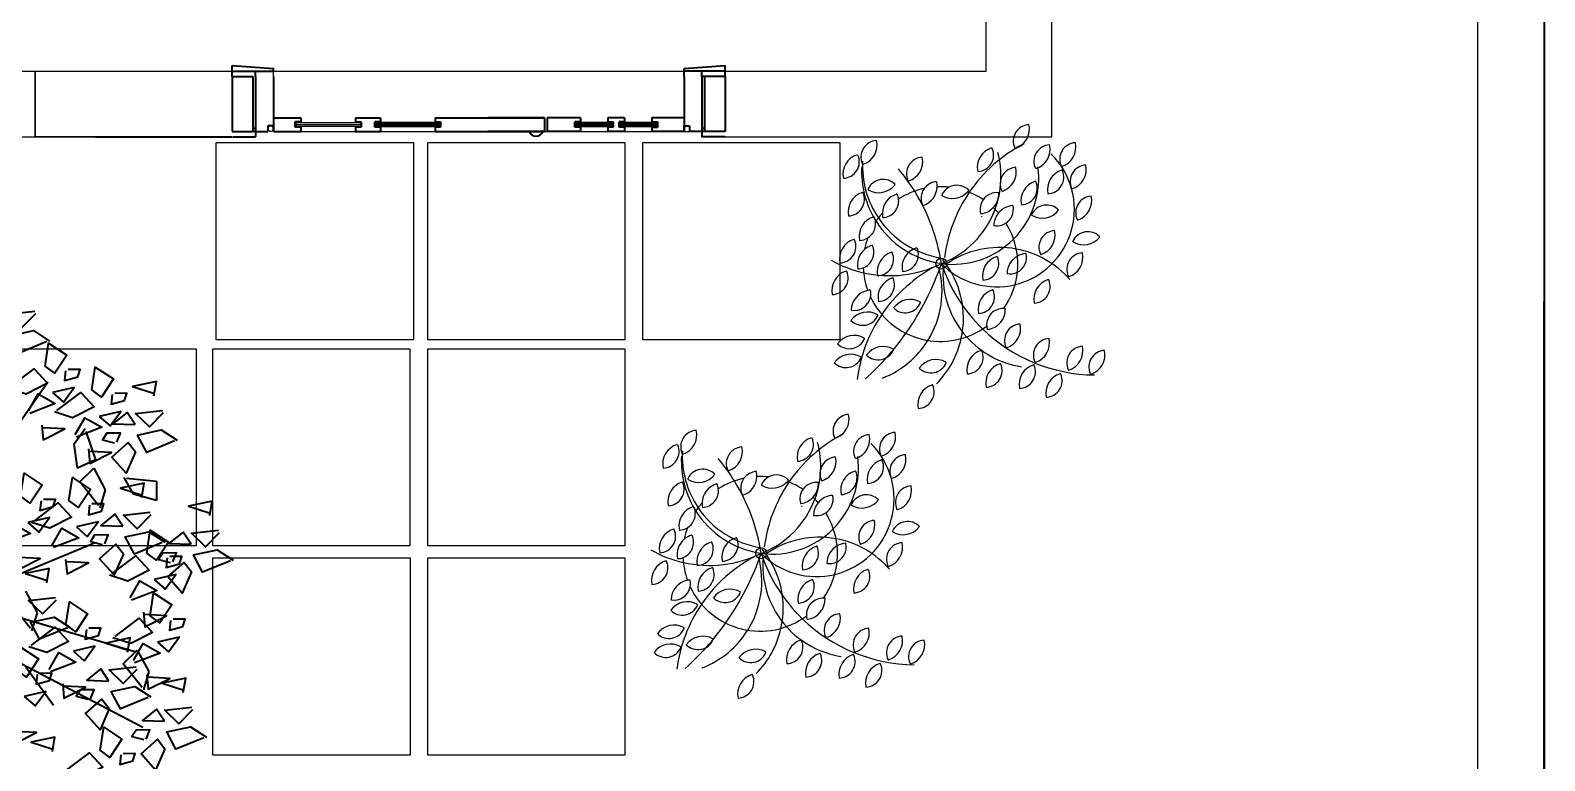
# Model space of a CAD drawing. Header units: millimetres. Extents: x 578 to 638.3, y 269.6 to 296.6.
# Drawn here: x 595.432 to 600.042, y 283.079 to 285.302 of the extents above; entities that cross this region are included whole.
import ezdxf

# ---------------------------------------------------------------- set-up
doc = ezdxf.new("R2010")
doc.units = ezdxf.units.MM
for name, color, linetype, lineweight in [('0.30', 250, 'Continuous', 40), ('Janelas', 10, 'Continuous', 30), ('L-shrub', 74, 'Continuous', 35), ('MÓVEIS', 7, 'Continuous', 13)]:
    doc.layers.add(name, color=color, linetype=linetype, lineweight=lineweight)
doc.layers.add('VEGET', color=64, linetype='Continuous')
doc.layers.add('VEGET-I', color=62, linetype='Continuous')

# ---------------------------------------------------------------- blocks, each defined once
blk = doc.blocks.new('flower shrub 3')
at = {"layer": 'L-shrub', "color": 2}
for p, q in [((188.1, 20.6), (195.1, 39.7)), ((195.1, 39.7), (209.5, 46.5)), ((208.7, 44.3), (204.5, 19.5)), ((184.1, 9.5), (199.9, 13.9)), ((204.5, 19.5), (188.1, 20.6)), ((199.9, 13.9), (199.8, -6.4)), ((188.5, -15.4), (184.1, 9.5)), ((199.8, -6.4), (188.5, -17.7)), ((218.7, -20.8), (218.5, -4.8)), ((220.1, -6.4), (241, -20.6)), ((233.2, -35), (218.7, -20.8)), ((241, -20.6), (233.2, -35)), ((100.5, -49.2), (100.4, -69.6)), ((89.1, -78.6), (84.7, -53.7)), ((100.4, -69.6), (89.1, -80.8)), ((143.4, -141.7), (159.2, -137.2)), ((159.2, -137.2), (159.2, -157.6)), ((147.8, -166.6), (143.4, -141.7)), ((159.2, -157.6), (147.8, -168.8))]:
    blk.add_line(p, q, dxfattribs=at)
at = {"layer": 'L-shrub', "color": 92}
for points in [[(218.8, 151), (203.2, 146.2), (198.4, 161.7), (219.4, 153.1)], [(216.1, 125.9), (191, 128.6), (191.1, 145), (210.6, 139.3), (218.2, 125.2)], [(204.9, 108.5), (216.6, 124), (225.2, 108), (209.2, 99.4), (204.9, 108.5)], [(170.9, 107.2), (195.9, 111), (200, 95.1), (179.7, 95.7), (168.7, 107.3)], [(174.8, 82.3), (188.6, 90.9), (197.3, 77.1), (174.7, 80)], [(218.1, 96.9), (213.4, 90.2), (224.7, 87.7), (229.3, 92.1), (220.4, 96.8)], [(199.8, 86.1), (204, 74.7), (217.7, 81.1), (199.8, 86.1)], [(229.7, 72.4), (241.4, 87.9), (250.1, 71.9), (234, 63.3), (229.7, 72.4)], [(178.9, 66.3), (174.1, 55.2), (194.4, 54.6), (178.8, 64.1)], [(195.8, 71.1), (220.8, 74.9), (224.8, 59), (204.5, 59.6), (193.5, 71.2)], [(199.6, 46.2), (213.4, 54.8), (222.1, 41), (199.6, 43.9)], [(243, 60.8), (238.3, 54.1), (249.5, 51.6), (254.1, 56), (245.2, 60.7)], [(273.1, 43.3), (280.7, 52.8), (261.2, 58.6), (273.8, 45.5)], [(134.9, 22.8), (146.6, 38.3), (155.2, 22.2), (139.1, 13.7), (134.9, 22.8)], [(224.6, 50), (228.8, 38.6), (242.5, 45), (224.6, 50)], [(247.9, 29.6), (246.8, 41.7), (231.8, 39.1), (247.9, 29.6)], [(203.7, 30.3), (198.9, 19.1), (219.2, 18.5), (203.7, 28)], [(227.4, 23.9), (233.6, 29.1), (223.4, 34.5), (217.8, 31.4), (225.2, 24.6)], [(168.7, 0.2), (180.5, 15.7), (189.1, -0.3), (173, -8.9), (168.7, 0.2)], [(237.2, 9.2), (221.8, -2.7), (217.7, 15), (235.4, 19.2), (237.2, 9.2)], [(270.3, 1.8), (245.2, 4.5), (245.3, 20.9), (264.8, 15.2), (272.5, 1.2)], [(104.8, -3.5), (118.6, 5.2), (127.2, -8.6), (104.7, -5.7)], [(129.7, 0.4), (133.9, -11), (147.7, -4.6), (129.7, 0.4)], [(182, -11.4), (177.3, -18.1), (188.5, -20.6), (193.1, -16.2), (184.2, -11.5)], [(223.5, -26.6), (231, -17.1), (211.5, -11.3), (224.1, -24.5)], [(108.9, -19.4), (104, -30.5), (124.4, -31.1), (108.8, -21.6)], [(138.6, -26), (152.4, -17.4), (161.1, -31.2), (138.6, -28.3)], [(163.6, -22.2), (167.8, -33.6), (181.6, -27.2), (163.6, -22.2)], [(177.7, -46), (183.9, -40.8), (173.7, -35.5), (168.1, -38.5), (175.5, -45.4)], [(198.2, -40.3), (197.1, -28.2), (182.1, -30.9), (198.2, -40.3)], [(223.3, -43.1), (207.7, -47.9), (202.9, -32.3), (223.9, -40.9)], [(142.7, -41.9), (137.9, -53.1), (158.2, -53.6), (142.7, -44.2)], [(204.9, -69.7), (216.6, -54.2), (225.2, -70.3), (209.2, -78.8), (204.9, -69.7)], [(266.4, -67.2), (273.9, -57.7), (254.4, -51.9), (267, -65.1)], [(116.7, -93), (91.6, -90.2), (91.7, -73.8), (111.2, -79.6), (118.8, -93.6)], [(116.8, -90), (128.5, -74.5), (137.1, -90.6), (121.1, -99.2), (116.8, -90)], [(220.6, -86.6), (226.8, -81.4), (216.6, -76.1), (211, -79.1), (218.4, -86)], [(266.2, -83.7), (250.7, -88.5), (245.8, -72.9), (266.9, -81.5)], [(62.6, -103.5), (74.3, -88.1), (82.9, -104.1), (66.8, -112.7), (62.6, -103.5)], [(82.8, -91.4), (107.8, -87.5), (111.9, -103.4), (91.6, -102.9), (80.6, -91.3)], [(174.8, -96), (188.6, -87.3), (197.3, -101.1), (174.7, -98.2)], [(218.1, -81.3), (213.4, -88), (224.7, -90.6), (229.3, -86.2), (220.4, -81.4)], [(199.8, -92.1), (204, -103.5), (217.7, -97.1), (199.8, -92.1)], [(130, -101.7), (125.3, -108.3), (136.6, -110.9), (141.2, -106.5), (132.3, -101.7)], [(178.9, -111.9), (174.1, -123), (194.4, -123.6), (178.8, -114.1)], [(151.2, -134.9), (158.7, -125.4), (139.2, -119.6), (151.8, -132.8)], [(148.4, -118.4), (173.3, -114.6), (177.4, -130.5), (157.1, -129.9), (146.1, -118.4)], [(152.2, -143.4), (166, -134.7), (174.7, -148.5), (152.1, -145.6)], [(36.6, -145.7), (31.7, -156.9), (52.1, -157.4), (36.5, -148)], [(151, -151.4), (135.5, -156.2), (130.6, -140.6), (151.7, -149.2)], [(148.3, -176.4), (123.2, -173.7), (123.3, -157.3), (142.8, -163.1), (150.5, -177.1)]]:
    blk.add_lwpolyline(points, dxfattribs=at)
at = {"layer": 'L-shrub', "color": 32}
for points in [[(122.1, 56.8), (200.5, 95.9)], [(14.6, 4.7), (156.8, -137.4)], [(7.3, -10), (132.3, -196.1)], [(55.9, -29), (171.1, -41.2)]]:
    blk.add_lwpolyline(points, dxfattribs=at)
at = {"layer": 'L-shrub', "color": 2}
for points in [[(273, 26.9), (257.4, 22.1), (252.6, 37.6), (273.6, 29)], [(148.1, 11.2), (143.4, 4.5), (154.6, 2), (159.3, 6.3), (150.4, 11.1)], [(119.5, -51.5), (127.1, -41.9), (107.6, -36.2), (120.2, -49.3)], [(119.4, -67.9), (103.8, -72.7), (99, -57.1), (120, -65.7)], [(187.5, -60.7), (172.1, -72.6), (168, -54.9), (185.7, -50.8), (187.5, -60.7)], [(230.4, -101.3), (215.1, -113.2), (210.9, -95.5), (228.6, -91.4), (230.4, -101.3)], [(86.7, -116.3), (100.5, -107.6), (109.2, -121.4), (86.6, -118.5)], [(57.4, -126), (61.7, -137.4), (75.4, -131), (57.4, -126)]]:
    blk.add_lwpolyline(points, dxfattribs=at)
at = {"layer": 'L-shrub', "color": 108}
for points in [[(134.8, -1.1), (159.8, 2.7), (163.9, -13.2), (143.5, -12.6), (132.5, -1)], [(220.6, -68.1), (195.5, -65.4), (195.6, -49), (215.1, -54.8), (222.8, -68.8)], [(170.9, -71), (195.9, -67.2), (200, -83.1), (179.7, -82.6), (168.7, -71)], [(241.1, -80.9), (240, -68.9), (225.1, -71.5), (241.1, -80.9)], [(56.3, -177.8), (63.8, -168.3), (44.3, -162.5), (56.9, -175.6)], [(115.2, -169), (99.9, -180.9), (95.7, -163.2), (113.4, -159.1), (115.2, -169)], [(156.3, -159.3), (151.5, -170.4), (171.8, -171), (156.2, -161.5)], [(176, -186.8), (183.5, -177.3), (164.1, -171.5), (176.7, -184.7)], [(91.9, -196.1), (103.6, -180.6), (112.3, -196.6), (96.2, -205.2), (91.9, -196.1)], [(150.8, -200.5), (149.6, -188.4), (134.7, -191.1), (150.8, -200.5)], [(58, -197.4), (83, -193.6), (87.1, -209.5), (66.7, -208.9), (55.7, -197.3)], [(130.2, -206.2), (136.5, -201), (126.3, -195.6), (120.7, -198.7), (128.1, -205.6)], [(175.9, -203.3), (160.3, -208.1), (155.5, -192.5), (176.5, -201.1)], [(105.2, -207.7), (100.5, -214.3), (111.7, -216.9), (116.3, -212.5), (107.4, -207.8)], [(140, -220.9), (124.7, -232.8), (120.5, -215.1), (138.3, -210.9), (140, -220.9)], [(173.2, -228.3), (148, -225.6), (148.2, -209.2), (167.7, -214.9), (175.3, -229)]]:
    blk.add_lwpolyline(points, dxfattribs=at)
at = {"layer": 'L-shrub', "color": 98}
for points in [[(263.5, -108.8), (238.4, -106), (238.6, -89.6), (258, -95.4), (265.7, -109.4)], [(70.6, -104.9), (75.5, -144.1)], [(111.7, -112.4), (115.9, -123.8), (129.6, -117.4), (111.7, -112.4)], [(182.3, -117.1), (194, -101.6), (202.6, -117.6), (186.6, -126.2), (182.3, -117.1)], [(75.8, -115.2), (71.1, -121.8), (82.3, -124.4), (87, -120), (78.1, -115.3)], [(90.8, -132.2), (86, -143.3), (106.3, -143.9), (90.7, -134.4)], [(125.9, -148.6), (124.8, -136.5), (109.9, -139.2), (125.9, -148.6)], [(195.5, -128.7), (190.8, -135.4), (202.1, -137.9), (206.7, -133.5), (197.8, -128.8)], [(105.4, -154.3), (111.6, -149.1), (101.4, -143.7), (95.8, -146.8), (103.2, -153.7)], [(177.2, -139.5), (181.4, -150.9), (195.1, -144.5), (177.2, -139.5)]]:
    blk.add_lwpolyline(points, dxfattribs=at)
blk = doc.blocks.new('qasdfg')
at = {"layer": 'VEGET'}
for centre, radius, start, end in [((1626.2712, 1197.2288), 0.0506, 93.3806, 204.4039), ((1626.2079, 1197.2658), 0.0619, 288.1787, 12.6121), ((1625.8075, 1197.1804), 0.0506, 93.3806, 204.4039), ((1625.7442, 1197.2173), 0.0619, 288.1787, 12.6121), ((1625.7641, 1197.1284), 0.0619, 107.1376, 191.5711), ((1625.7015, 1197.1665), 0.0506, 272.3395, 23.3629), ((1625.9464, 1197.1296), 0.0506, 93.3806, 204.4039), ((1625.883, 1197.1666), 0.0619, 288.1787, 12.6121), ((1626.1731, 1197.1492), 0.0619, 107.1376, 191.5711), ((1626.1104, 1197.1873), 0.0506, 272.3395, 23.3629), ((1626.334, 1197.1672), 0.0506, 93.3806, 204.4039), ((1626.2707, 1197.2042), 0.0619, 288.1787, 12.6121), ((1626.4125, 1197.1739), 0.0506, 93.3806, 204.4039), ((1626.3492, 1197.2109), 0.0619, 288.1787, 12.6121), ((1626.2315, 1197.0989), 0.0506, 93.3806, 204.4039), ((1626.1681, 1197.1358), 0.0619, 288.1787, 12.6121), ((1626.3866, 1197.0815), 0.0619, 107.1376, 191.5711), ((1626.324, 1197.1197), 0.0506, 272.3395, 23.3629), ((1626.3689, 1197.1391), 0.00165, 23.3629, 107.1376), ((1626.4442, 1197.1059), 0.0506, 93.3806, 204.4039), ((1626.3809, 1197.1429), 0.0619, 288.1787, 12.6121), ((1625.8245, 1197.0619), 0.0506, 43.8385, 154.8618), ((1625.8115, 1197.1341), 0.0619, 238.6366, 323.07), ((1625.9018, 1197.1094), 0.00165, 204.4039, 288.1787), ((1625.9904, 1197.0551), 0.0506, 93.3806, 143.9816), ((1625.9271, 1197.0921), 0.0619, 357.9665, 12.6121), ((1625.999, 1196.8548), 0.2354, 83.7908, 92.4658), ((1626.0487, 1197.0443), 0.0506, 43.8385, 118.6061), ((1626.3059, 1197.0477), 0.0619, 107.1376, 191.5711), ((1626.2432, 1197.0858), 0.0506, 272.3395, 23.3629), ((1626.2881, 1197.1052), 0.00165, 23.3629, 107.1376), ((1625.7798, 1197.0139), 0.0619, 107.1376, 191.5711), ((1625.7171, 1197.052), 0.0506, 272.3395, 23.3629), ((1625.762, 1197.0714), 0.00165, 23.3629, 107.1376), ((1625.7802, 1197.0827), 0.00165, 154.8618, 238.6366), ((1625.884, 1197.0086), 0.0619, 107.1376, 178.7248), ((1625.8662, 1197.0662), 0.00165, 23.3629, 107.1376), ((1625.8213, 1197.0468), 0.0506, 6.6283, 23.3629), ((1625.999, 1196.8548), 0.2354, 102.1424, 122.7904), ((1626.0357, 1197.1165), 0.0619, 317.9795, 323.07), ((1625.999, 1196.8548), 0.2354, 56.4506, 69.4383), ((1626.1704, 1197.0217), 0.0506, 82.9891, 144.7784), ((1626.1148, 1197.0695), 0.0619, 316.379, 2.2207), ((1626.1869, 1197.0786), 0.00165, 204.4039, 288.1787), ((1626.3997, 1197.0857), 0.00165, 204.4039, 288.1787), ((1626.4612, 1197.0111), 0.0506, 93.3806, 204.4039), ((1626.3978, 1197.0481), 0.0619, 288.1787, 12.6121), ((1625.8136, 1196.9394), 0.0619, 107.1376, 191.5711), ((1625.7959, 1196.9969), 0.00165, 23.3629, 107.1376), ((1625.751, 1196.9775), 0.0506, 5.6463, 23.3629), ((1625.999, 1196.8548), 0.2354, 138.7234, 147.1305), ((1625.999, 1196.8548), 0.2354, 41.369, 46.9933), ((1626.2235, 1196.9712), 0.0619, 94.8883, 140.7607), ((1626.1704, 1197.0217), 0.0506, 303.7278, 11.1135), ((1626.2184, 1197.0312), 0.00165, 11.1135, 94.8883), ((1626.278, 1197.0048), 0.00165, 154.8618, 238.6366), ((1626.3223, 1196.984), 0.0506, 43.8385, 154.8618), ((1626.3093, 1197.0562), 0.0619, 238.6366, 323.07), ((1625.999, 1196.8548), 0.2354, 5.8965, 32.0556), ((1626.3494, 1196.9062), 0.0506, 93.3806, 204.4039), ((1626.2861, 1196.9432), 0.0619, 288.1787, 12.6121), ((1626.4476, 1196.9028), 0.0506, 43.8385, 154.8618), ((1626.4166, 1196.9909), 0.00165, 204.4039, 288.1787), ((1625.7537, 1196.8707), 0.0619, 107.1376, 191.5711), ((1625.6911, 1196.9088), 0.0506, 272.3395, 23.3629), ((1625.736, 1196.9282), 0.00165, 23.3629, 107.1376), ((1625.751, 1196.9775), 0.0506, 272.3395, 301.6855), ((1625.999, 1196.8548), 0.2354, 160.2012, 169.1247), ((1626.4033, 1196.9236), 0.00165, 154.8618, 238.6366), ((1626.4347, 1196.975), 0.0619, 238.6366, 323.07), ((1625.8084, 1196.8525), 0.0619, 130.9791, 191.5711), ((1626.2637, 1196.8252), 0.0619, 94.8883, 119.6107), ((1626.2105, 1196.8757), 0.0506, 296.502, 11.1135), ((1626.2586, 1196.8851), 0.00165, 11.1135, 94.8883), ((1626.3048, 1196.886), 0.00165, 204.4039, 288.1787), ((1626.4341, 1196.8385), 0.0506, 93.3806, 204.4039), ((1626.3707, 1196.8755), 0.0619, 288.1787, 12.6121), ((1625.7303, 1196.7744), 0.0619, 107.1376, 191.5711), ((1625.6676, 1196.8125), 0.0506, 272.3395, 23.3629), ((1625.7125, 1196.8319), 0.00165, 23.3629, 107.1376), ((1625.7458, 1196.8906), 0.0506, 272.3395, 291.0252), ((1625.999, 1196.8548), 0.2354, 182.7695, 199.9307), ((1625.999, 1196.8548), 0.2354, 325.0115, 354.0729), ((1626.3895, 1196.8183), 0.00165, 204.4039, 288.1787), ((1625.7895, 1196.7138), 0.0619, 100.9437, 179.3217), ((1626.345, 1196.7483), 0.0619, 107.1376, 191.5711), ((1626.2823, 1196.7865), 0.0506, 272.3395, 23.3629), ((1626.3272, 1196.8059), 0.00165, 23.3629, 107.1376), ((1625.7363, 1196.7643), 0.0506, 260.0902, 348.9686), ((1625.999, 1196.8548), 0.2354, 205.1648, 306.7226), ((1626.1346, 1196.717), 0.0619, 277.7872, 2.2207), ((1626.1902, 1196.6692), 0.0506, 82.9891, 88.1757), ((1625.777, 1196.6471), 0.0619, 60.1046, 144.538), ((1625.7622, 1196.719), 0.0506, 225.3065, 336.3299), ((1625.807, 1196.6993), 0.00165, 336.3299, 60.1046), ((1625.7364, 1196.576), 0.0619, 60.1046, 144.538), ((1625.7215, 1196.6479), 0.0506, 225.3065, 336.3299), ((1625.7664, 1196.6282), 0.00165, 336.3299, 60.1046), ((1626.1902, 1196.6692), 0.0506, 183.5584, 194.0125), ((1626.1427, 1196.6574), 0.00165, 194.0125, 277.7872), ((1626.2444, 1196.6218), 0.0506, 93.3806, 204.4039), ((1626.1811, 1196.6588), 0.0619, 288.1787, 12.6121), ((1626.3325, 1196.5778), 0.0506, 93.3806, 204.4039), ((1626.2691, 1196.6148), 0.0619, 288.1787, 12.6121), ((1625.8244, 1196.5422), 0.0619, 60.1046, 144.538), ((1625.8096, 1196.614), 0.0506, 225.3065, 336.3299), ((1625.8544, 1196.5944), 0.00165, 336.3299, 60.1046), ((1626.1411, 1196.5329), 0.0619, 107.1376, 191.5711), ((1626.0785, 1196.5711), 0.0506, 272.3395, 23.3629), ((1626.1234, 1196.5905), 0.00165, 23.3629, 107.1376), ((1626.1998, 1196.6016), 0.00165, 204.4039, 288.1787), ((1626.4341, 1196.5541), 0.0506, 93.3806, 204.4039), ((1626.3707, 1196.5911), 0.0619, 288.1787, 12.6121), ((1626.5013, 1196.5417), 0.0506, 93.3806, 204.4039), ((1626.438, 1196.5787), 0.0619, 288.1787, 12.6121), ((1625.7262, 1196.5185), 0.0619, 60.1046, 144.538), ((1625.7114, 1196.5903), 0.0506, 225.3065, 336.3299), ((1625.7562, 1196.5707), 0.00165, 336.3299, 60.1046), ((1625.9849, 1196.5026), 0.0619, 60.1046, 144.538), ((1625.9701, 1196.5745), 0.0506, 225.3065, 336.3299), ((1626.0149, 1196.5548), 0.00165, 336.3299, 60.1046), ((1626.1987, 1196.4923), 0.0619, 107.1376, 191.5711), ((1626.136, 1196.5305), 0.0506, 272.3395, 23.3629), ((1626.181, 1196.5499), 0.00165, 23.3629, 107.1376), ((1626.3003, 1196.4889), 0.0619, 107.1376, 191.5711), ((1626.2376, 1196.5271), 0.0506, 272.3395, 23.3629), ((1626.2826, 1196.5465), 0.00165, 23.3629, 107.1376), ((1626.2879, 1196.5576), 0.00165, 204.4039, 288.1787), ((1626.3816, 1196.4619), 0.0619, 107.1376, 191.5711), ((1626.3189, 1196.5), 0.0506, 272.3395, 23.3629), ((1626.3638, 1196.5194), 0.00165, 23.3629, 107.1376), ((1626.3895, 1196.5339), 0.00165, 204.4039, 288.1787), ((1626.4568, 1196.5215), 0.00165, 204.4039, 288.1787), ((1625.9921, 1196.428), 0.0619, 107.1376, 191.5711), ((1625.9294, 1196.4661), 0.0506, 272.3395, 23.3629), ((1625.9744, 1196.4855), 0.00165, 23.3629, 107.1376)]:
    blk.add_arc(centre, radius, start, end, dxfattribs=at)
at = {"layer": 'VEGET-I'}
blk.add_circle((1626.0019, 1196.8563), 0.0166, dxfattribs=at)
blk.add_circle((1626.0019, 1196.8563), 0.0166, dxfattribs=at)
for centre, radius, start, end in [((1626.4619, 1196.8177), 0.454, 117.331, 145.743), ((1625.9002, 1197.1205), 0.2831, 339.4885, 15.0874), ((1626.1704, 1197.0217), 0.2362, 283.589, 45.6994), ((1626.042, 1197.1368), 0.2831, 176.9672, 212.4166), ((1626.0449, 1197.1533), 0.2831, 176.9672, 213.9632), ((1625.4211, 1196.7674), 0.5875, 31.7655, 39.9955), ((1626.0357, 1197.1165), 0.2625, 315.0896, 7.614), ((1625.9271, 1197.0921), 0.0619, 288.1787, 357.9665), ((1626.0487, 1197.0443), 0.0506, 118.6061, 154.8618), ((1625.8213, 1197.0468), 0.0506, 272.3395, 6.6283), ((1625.4211, 1196.7674), 0.5875, 8.699, 31.7655), ((1625.9904, 1197.0551), 0.0506, 143.9816, 204.4039), ((1626.0044, 1197.0651), 0.00165, 154.8618, 238.6366), ((1626.0357, 1197.1165), 0.0619, 238.6366, 317.9795), ((1626.4619, 1196.8177), 0.454, 145.743, 172.7136), ((1626.1704, 1197.0217), 0.0506, 144.7784, 194.0125), ((1625.884, 1197.0086), 0.0619, 178.7248, 191.5711), ((1625.9458, 1197.0349), 0.00165, 204.4039, 288.1787), ((1625.9002, 1197.1205), 0.2831, 291.0544, 339.4885), ((1626.1229, 1197.0099), 0.00165, 194.0125, 277.7872), ((1626.1148, 1197.0695), 0.0619, 277.7872, 316.379), ((1626.1258, 1197.0015), 0.00165, 204.4039, 288.1787), ((1626.2235, 1196.9712), 0.0619, 140.7607, 179.3217), ((1625.751, 1196.9775), 0.0506, 301.6855, 5.6463), ((1626.042, 1197.1368), 0.2831, 212.4166, 261.0002), ((1626.0449, 1197.1533), 0.2831, 213.9632, 261.0002), ((1626.1704, 1197.0217), 0.0506, 260.0902, 303.7278), ((1625.7458, 1196.8906), 0.0506, 291.0252, 23.3629), ((1625.8084, 1196.8525), 0.0619, 107.1376, 130.9791), ((1625.7907, 1196.91), 0.00165, 23.3629, 107.1376), ((1625.9439, 1196.8447), 0.0619, 107.1376, 191.5711), ((1625.9261, 1196.9022), 0.00165, 23.3629, 107.1376), ((1626.0357, 1197.1165), 0.2625, 262.5928, 315.0896), ((1626.1787, 1196.6223), 0.2831, 79.6042, 124.9525), ((1625.8441, 1197.1779), 0.3583, 240.2296, 257.2662), ((1625.8683, 1196.8316), 0.0619, 107.1376, 191.5711), ((1625.8057, 1196.8698), 0.0506, 272.3395, 23.3629), ((1625.8506, 1196.8892), 0.00165, 23.3629, 107.1376), ((1625.8812, 1196.8828), 0.0506, 272.3395, 23.3629), ((1625.786, 1196.6899), 0.2831, 347.3863, 39.1633), ((1626.1887, 1196.8186), 0.0619, 107.1376, 191.5711), ((1626.126, 1196.8568), 0.0506, 272.3395, 23.3629), ((1626.1709, 1196.8762), 0.00165, 23.3629, 107.1376), ((1626.2637, 1196.8252), 0.0619, 119.6107, 179.3217), ((1626.1787, 1196.6223), 0.2831, 40.9195, 79.6042), ((1625.9993, 1196.8563), 0.2353, 353.703, 5.5399), ((1625.8441, 1197.1779), 0.3583, 257.2662, 296.1341), ((1625.8709, 1196.7535), 0.0619, 107.1376, 191.5711), ((1625.8083, 1196.7917), 0.0506, 272.3395, 23.3629), ((1626.1959, 1196.4464), 0.454, 117.331, 145.8123), ((1625.8532, 1196.8111), 0.00165, 23.3629, 107.1376), ((1625.2147, 1197.1239), 0.8314, 324.7643, 341.223), ((1625.7207, 1196.7722), 0.2831, 328.0833, 15.0874), ((1626.1704, 1197.0217), 0.2362, 224.4793, 283.589), ((1626.473, 1197.0144), 0.497, 198.5602, 225.9215), ((1626.2897, 1196.8221), 0.2831, 176.9672, 221.8203), ((1626.2105, 1196.8757), 0.0506, 260.0902, 296.502), ((1625.7895, 1196.7138), 0.0619, 94.8883, 100.9437), ((1625.7843, 1196.7738), 0.00165, 11.1135, 94.8883), ((1625.7363, 1196.7643), 0.0506, 348.9686, 11.1135), ((1626.1757, 1196.7171), 0.0619, 107.1376, 191.5711), ((1626.113, 1196.7552), 0.0506, 272.3395, 23.3629), ((1626.1579, 1196.7746), 0.00165, 23.3629, 107.1376), ((1625.907, 1196.6854), 0.0619, 60.1046, 144.538), ((1625.8922, 1196.7572), 0.0506, 225.3065, 336.3299), ((1625.937, 1196.7376), 0.00165, 336.3299, 60.1046), ((1626.1902, 1196.6692), 0.0506, 88.1757, 183.5584), ((1626.1959, 1196.4464), 0.454, 145.8123, 172.7136), ((1625.2147, 1197.1239), 0.8314, 311.9854, 324.7643), ((1625.786, 1196.6899), 0.2831, 315.1303, 347.3863), ((1626.2897, 1196.8221), 0.2831, 221.8203, 261.0002), ((1626.473, 1197.0144), 0.497, 225.9215, 269.3964), ((1625.7207, 1196.7722), 0.2831, 291.0544, 328.0833)]:
    blk.add_arc(centre, radius, start, end, dxfattribs=at)

msp = doc.modelspace()

# ---------------------------------------------------------------- linework, layer by layer
for p, q in [((600.0419, 279.9781), (600.0419, 294.9781)), ((598.5419, 284.9781), (598.5419, 291.9781)), ((598.3419, 285.1781), (598.3419, 291.7781)), ((598.3419, 285.1781), (598.3419, 285.7781)), ((589.7419, 285.1781), (596.047, 285.1781)), ((596.1178, 285.1781), (596.1178, 284.9781)), ((596.172, 285.1614), (596.172, 285.1781)), ((596.172, 285.1781), (597.422, 285.1781)), ((596.8878, 285.1781), (597.4419, 285.1781)), ((597.547, 285.1781), (598.2119, 285.1781)), ((598.2119, 285.1781), (598.3419, 285.1781)), ((596.1178, 284.9947), (596.1178, 285.0031)), ((596.172, 284.9947), (597.4387, 284.9947)), ((596.2409, 285.0155), (596.4367, 285.0155)), ((589.5419, 284.9781), (596.047, 284.9781)), ((596.047, 284.9781), (595.447, 284.9781)), ((595.9981, 284.9606), (596.5981, 284.9606)), ((595.9981, 284.3606), (595.9981, 284.9606)), ((596.5981, 284.9606), (596.5981, 284.3606)), ((596.6422, 284.9606), (597.2422, 284.9606)), ((596.6422, 284.3606), (596.6422, 284.9606)), ((597.2422, 284.9606), (597.2422, 284.3606)), ((597.2963, 284.9606), (597.8963, 284.9606)), ((597.2963, 284.3606), (597.2963, 284.9606)), ((597.547, 284.9781), (598.5419, 284.9781)), ((597.8963, 284.9606), (597.8963, 284.3606)), ((596.5981, 284.3606), (595.9981, 284.3606)), ((597.2422, 284.3606), (596.6422, 284.3606)), ((597.8963, 284.3606), (597.2963, 284.3606)), ((595.3372, 284.3327), (595.9372, 284.3327)), ((595.9372, 284.3327), (595.9372, 283.7327)), ((595.9878, 284.3329), (596.5878, 284.3329)), ((595.9878, 283.7329), (595.9878, 284.3329)), ((596.5878, 284.3329), (596.5878, 283.7329)), ((596.6418, 284.3329), (597.2418, 284.3329)), ((596.6418, 283.7329), (596.6418, 284.3329)), ((597.2418, 284.3329), (597.2418, 283.7329)), ((595.9372, 283.7327), (595.3372, 283.7327)), ((596.5878, 283.7329), (595.9878, 283.7329)), ((595.9879, 283.6963), (596.5879, 283.6963)), ((595.9879, 283.0963), (595.9879, 283.6963)), ((596.5879, 283.6963), (596.5879, 283.0963)), ((597.2418, 283.7329), (596.6418, 283.7329)), ((596.642, 283.6963), (597.242, 283.6963)), ((596.642, 283.0963), (596.642, 283.6963)), ((597.242, 283.6963), (597.242, 283.0963)), ((596.5879, 283.0963), (595.9879, 283.0963)), ((597.242, 283.0963), (596.642, 283.0963))]:
    msp.add_line(p, q)
msp.add_lwpolyline([(600.0419, 294.9781), (600.037, 279.9781), (588.0419, 279.9781), (588.0419, 294.9781)])
for points in [[(588.2419, 294.7781), (599.837, 294.7781), (599.837, 280.1781), (599.837, 280.1781), (588.2419, 280.1781)], [(596.2409, 285.0217), (596.4367, 285.0217), (596.4367, 285.0094), (596.2409, 285.0094)]]:
    msp.add_lwpolyline(points, close=True)
msp.add_circle((596.1637, 285.0031), 0.00833)
at = {"layer": '0.30'}
for p, q in [((596.047, 285.1781), (596.047, 285.1947)), ((596.047, 285.1947), (596.172, 285.1864)), ((596.047, 285.1781), (596.172, 285.1781)), ((596.047, 285.1614), (596.047, 285.1781)), ((596.1178, 285.1614), (596.1178, 285.1781)), ((596.172, 285.1781), (596.172, 285.1864)), ((597.422, 285.1864), (597.547, 285.1947)), ((597.422, 285.1781), (597.422, 285.1864)), ((597.422, 285.1614), (597.422, 285.1781)), ((597.547, 285.1781), (597.422, 285.1781)), ((597.4762, 285.1614), (597.4762, 285.1781)), ((597.547, 285.1781), (597.547, 285.1947)), ((597.547, 285.1614), (597.547, 285.1781)), ((596.047, 285.1614), (596.047, 284.9947)), ((596.047, 285.1614), (596.1095, 285.1614)), ((596.1095, 285.1614), (596.1095, 284.9947)), ((596.1178, 285.1614), (596.1178, 284.9947)), ((596.172, 285.1614), (596.172, 284.9947)), ((597.422, 285.1614), (597.422, 284.9947)), ((597.547, 285.1614), (597.4762, 285.1614)), ((597.4762, 285.1614), (597.4762, 284.9947)), ((597.4845, 285.1614), (597.4845, 284.9947)), ((597.547, 285.1614), (597.547, 284.9947)), ((596.172, 285.0364), (596.2553, 285.0364)), ((596.2553, 285.0364), (596.2553, 285.0239)), ((596.422, 285.0364), (596.4977, 285.0364)), ((596.422, 285.0364), (596.422, 285.0239)), ((596.4977, 285.0364), (596.4977, 285.0239)), ((596.6643, 285.0364), (596.997, 285.0364)), ((596.6643, 285.0364), (596.6643, 285.0239)), ((596.997, 285.0364), (596.8249, 285.0364)), ((596.997, 285.0364), (596.997, 284.9947)), ((597.0053, 285.0364), (597.0053, 284.9947)), ((597.1067, 285.0364), (597.0053, 285.0364)), ((597.1067, 285.0364), (597.1067, 285.0239)), ((597.241, 285.0364), (597.19, 285.0364)), ((597.19, 285.0364), (597.19, 285.0239)), ((597.241, 285.0364), (597.241, 285.0239)), ((597.422, 285.0364), (597.3243, 285.0364)), ((597.3243, 285.0364), (597.3243, 285.0234)), ((596.047, 284.9947), (596.1095, 284.9947)), ((596.1178, 284.9947), (596.1058, 284.9947)), ((596.1178, 285.0031), (596.1095, 285.0031)), ((596.1178, 284.9947), (596.1553, 284.9947)), ((596.1178, 284.9947), (596.1178, 284.9781)), ((596.172, 285.0114), (596.1553, 285.0114)), ((596.1553, 285.0114), (596.1553, 284.9947)), ((596.172, 284.9947), (596.172, 285.0114)), ((596.172, 284.9947), (596.2553, 284.9947)), ((596.2553, 285.0239), (596.2387, 285.0239)), ((596.2387, 285.0072), (596.2387, 285.0239)), ((596.2553, 285.0072), (596.2387, 285.0072)), ((596.2553, 285.0239), (596.2553, 285.0217)), ((596.2553, 285.0072), (596.2553, 285.0094)), ((596.2553, 285.0072), (596.2553, 284.9947)), ((596.422, 285.0239), (596.4387, 285.0239)), ((596.422, 285.0239), (596.422, 285.0217)), ((596.422, 285.0072), (596.422, 285.0094)), ((596.422, 285.0072), (596.422, 284.9947)), ((596.4387, 285.0072), (596.422, 285.0072)), ((596.422, 284.9947), (596.4977, 284.9947)), ((596.4387, 285.0239), (596.4387, 285.0072)), ((596.4977, 285.0239), (596.481, 285.0239)), ((596.481, 285.0072), (596.481, 285.0239)), ((596.4977, 285.0072), (596.481, 285.0072)), ((596.4828, 285.0155), (596.6786, 285.0155)), ((596.4977, 285.0239), (596.4977, 285.0217)), ((596.4977, 285.0072), (596.4977, 285.0094)), ((596.4977, 285.0072), (596.4977, 284.9947)), ((596.6643, 285.0239), (596.681, 285.0239)), ((596.6643, 285.0239), (596.6643, 285.0217)), ((596.6643, 285.0072), (596.6643, 285.0094)), ((596.6643, 285.0072), (596.6643, 284.9947)), ((596.681, 285.0072), (596.6643, 285.0072)), ((596.6643, 284.9947), (596.997, 284.9947)), ((596.681, 285.0239), (596.681, 285.0072)), ((596.997, 284.9947), (596.8249, 284.9947)), ((597.1067, 284.9947), (597.0053, 284.9947)), ((597.1067, 285.0239), (597.09, 285.0239)), ((597.09, 285.0072), (597.09, 285.0239)), ((597.1067, 285.0072), (597.09, 285.0072)), ((597.0918, 285.0155), (597.2043, 285.0155)), ((597.1067, 285.0239), (597.1067, 285.0217)), ((597.1067, 285.0072), (597.1067, 285.0094)), ((597.1067, 285.0072), (597.1067, 284.9947)), ((597.19, 285.0239), (597.2067, 285.0239)), ((597.19, 285.0239), (597.19, 285.0217)), ((597.19, 285.0072), (597.19, 285.0094)), ((597.19, 285.0072), (597.19, 284.9947)), ((597.2067, 285.0072), (597.19, 285.0072)), ((597.241, 284.9947), (597.19, 284.9947)), ((597.2043, 285.0217), (597.2043, 285.0094)), ((597.2067, 285.0239), (597.2067, 285.0072)), ((597.241, 285.0239), (597.2243, 285.0239)), ((597.2243, 285.0072), (597.2243, 285.0239)), ((597.241, 285.0072), (597.2243, 285.0072)), ((597.2261, 285.0155), (597.3394, 285.0155)), ((597.241, 285.0239), (597.241, 285.0217)), ((597.241, 285.0072), (597.241, 285.0094)), ((597.241, 285.0072), (597.241, 284.9947)), ((597.3243, 285.0234), (597.341, 285.0234)), ((597.3243, 285.0234), (597.3243, 285.0217)), ((597.3243, 285.0067), (597.3243, 285.0094)), ((597.3243, 285.0067), (597.3243, 284.9947)), ((597.341, 285.0067), (597.3243, 285.0067)), ((597.422, 284.9947), (597.3243, 284.9947)), ((597.3394, 285.0217), (597.3394, 285.0094)), ((597.341, 285.0234), (597.341, 285.0067)), ((597.422, 284.9947), (597.422, 285.0114)), ((597.422, 285.0114), (597.4387, 285.0114)), ((597.422, 285.0114), (597.4387, 285.0114)), ((597.4387, 285.0114), (597.4387, 284.9947)), ((597.4762, 284.9947), (597.4387, 284.9947)), ((597.4845, 285.0031), (597.4762, 285.0031)), ((597.547, 284.9947), (597.4762, 284.9947)), ((597.4762, 284.9947), (597.4762, 284.9781)), ((595.6303, 284.9781), (596.047, 284.9781)), ((596.0484, 284.9781), (596.1178, 284.9781)), ((597.547, 284.9781), (597.4762, 284.9781))]:
    msp.add_line(p, q, dxfattribs=at)
msp.add_lwpolyline([(596.4828, 285.0217), (596.6786, 285.0217), (596.6786, 285.0094), (596.4828, 285.0094)], close=True, dxfattribs=at)
for points in [[(597.2043, 285.0094), (597.0918, 285.0094), (597.0918, 285.0217), (597.2043, 285.0217)], [(597.3394, 285.0094), (597.2261, 285.0094), (597.2261, 285.0217), (597.3394, 285.0217)]]:
    msp.add_lwpolyline(points, dxfattribs=at)
msp.add_arc((596.9711, 285.002), 0.0221, 199.2421, 340.7579, dxfattribs=at)
at = {"layer": 'Janelas'}
msp.add_line((595.447, 284.9781), (595.447, 285.1781), dxfattribs=at)

# ---------------------------------------------------------------- block references
at = {"layer": 'MÓVEIS'}
for p in [(-1027.7965, -912.2641), (-1028.3452, -913.146)]:
    msp.add_blockref('qasdfg', p, dxfattribs=at)
at = {"layer": 'MÓVEIS', "xscale": 0.003634838747927048, "yscale": 0.003634838747927048, "zscale": 0.003634838747927048, "rotation": 28.52764486330616}
msp.add_blockref('flower shrub 3', (595.0112, 283.5777), dxfattribs=at)

doc.saveas('drawing.dxf')
